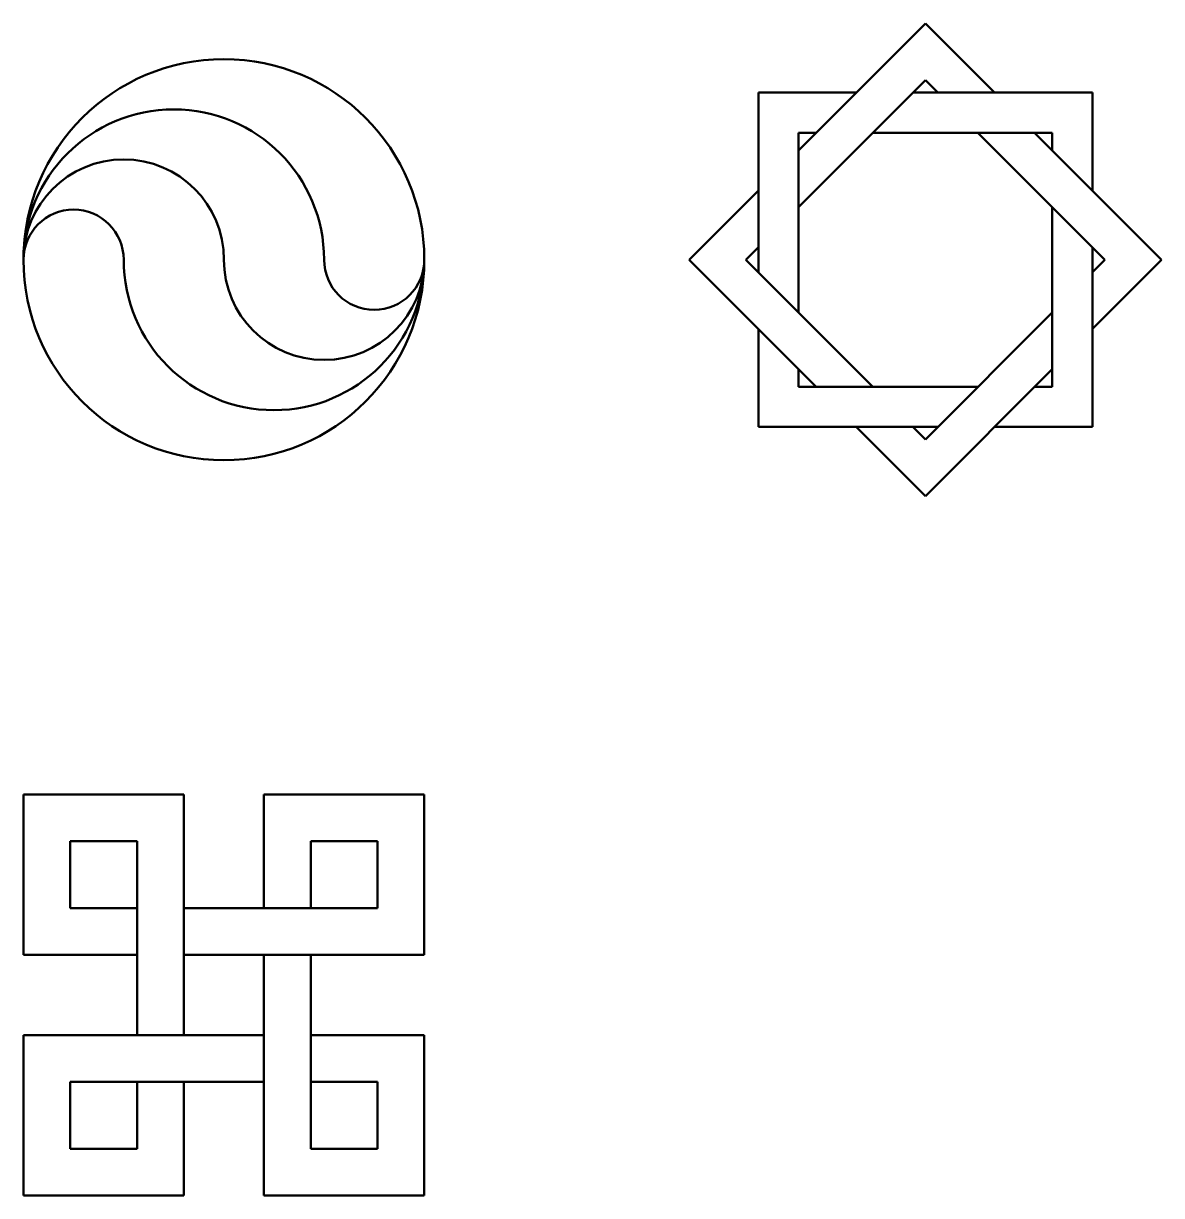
# Model space of a CAD drawing. Header units: millimetres. Extents: x 616 to 786, y -64 to 112.
import ezdxf

# ---------------------------------------------------------------- set-up
doc = ezdxf.new("R2010")
doc.units = ezdxf.units.MM
doc.layers.add('Contornos Visibles', color=7, linetype='Continuous', lineweight=50, true_color=0xffffff)

msp = doc.modelspace()

# ---------------------------------------------------------------- linework, layer by layer
at = {"layer": 'Contornos Visibles'}
for p, q in [((750.95, 111.84), (731.95, 92.84)), ((761.3, 101.49), (750.95, 111.84)), ((750.95, 103.36), (731.95, 84.36)), ((752.82, 101.49), (750.95, 103.36)), ((740.59, 101.49), (725.95, 101.49)), ((725.95, 101.49), (725.95, 74.61)), ((775.95, 101.49), (749.08, 101.49)), ((775.95, 86.84), (775.95, 101.49)), ((731.95, 95.49), (731.95, 68.61)), ((734.59, 95.49), (731.95, 95.49)), ((769.95, 95.49), (743.08, 95.49)), ((777.82, 76.49), (758.82, 95.49)), ((786.3, 76.49), (767.3, 95.49)), ((769.95, 92.84), (769.95, 95.49)), ((725.95, 86.84), (715.59, 76.49)), ((769.95, 57.49), (769.95, 84.36)), ((725.95, 78.36), (724.08, 76.49)), ((775.95, 51.49), (775.95, 78.36)), ((715.59, 76.49), (734.59, 57.49)), ((724.08, 76.49), (743.08, 57.49)), ((775.95, 66.13), (786.3, 76.49)), ((775.95, 74.61), (777.82, 76.49)), ((750.95, 49.61), (769.95, 68.61)), ((725.95, 66.13), (725.95, 51.49)), ((731.95, 60.13), (731.95, 57.49)), ((750.95, 41.13), (769.95, 60.13)), ((731.95, 57.49), (758.82, 57.49)), ((767.3, 57.49), (769.95, 57.49)), ((725.95, 51.49), (752.82, 51.49)), ((740.59, 51.49), (750.95, 41.13)), ((749.08, 51.49), (750.95, 49.61)), ((761.3, 51.49), (775.95, 51.49)), ((639.95, -3.51), (615.95, -3.51)), ((615.95, -3.51), (615.95, -27.51)), ((639.95, -39.51), (639.95, -3.51)), ((651.95, -3.51), (651.95, -20.51)), ((675.95, -3.51), (651.95, -3.51)), ((675.95, -27.51), (675.95, -3.51)), ((632.95, -10.51), (622.95, -10.51)), ((622.95, -10.51), (622.95, -20.51)), ((632.95, -20.51), (632.95, -10.51)), ((658.95, -10.51), (658.95, -20.51)), ((668.95, -10.51), (658.95, -10.51)), ((668.95, -20.51), (668.95, -10.51)), ((622.95, -20.51), (632.95, -20.51)), ((632.95, -39.51), (632.95, -20.51)), ((639.95, -20.51), (658.95, -20.51)), ((658.95, -20.51), (668.95, -20.51)), ((615.95, -27.51), (632.95, -27.51)), ((639.95, -27.51), (675.95, -27.51)), ((651.95, -27.51), (651.95, -63.51)), ((658.95, -27.51), (658.95, -46.51)), ((651.95, -39.51), (615.95, -39.51)), ((615.95, -39.51), (615.95, -63.51)), ((675.95, -39.51), (658.95, -39.51)), ((675.95, -63.51), (675.95, -39.51)), ((632.95, -46.51), (622.95, -46.51)), ((622.95, -46.51), (622.95, -56.51)), ((632.95, -56.51), (632.95, -46.51)), ((651.95, -46.51), (632.95, -46.51)), ((639.95, -63.51), (639.95, -46.51)), ((668.95, -46.51), (658.95, -46.51)), ((658.95, -46.51), (658.95, -56.51)), ((668.95, -56.51), (668.95, -46.51)), ((622.95, -56.51), (632.95, -56.51)), ((658.95, -56.51), (668.95, -56.51)), ((615.95, -63.51), (639.95, -63.51)), ((651.95, -63.51), (675.95, -63.51))]:
    msp.add_line(p, q, dxfattribs=at)
msp.add_circle((645.95, 76.49), 30, dxfattribs=at)
for centre, radius, start, end in [((638.45, 76.49), 22.5, 0, 180), ((630.95, 76.49), 15, 0, 180), ((623.45, 76.49), 7.5, 0, 180), ((653.45, 76.49), 22.5, 180, 0), ((660.95, 76.49), 15, 180, 0), ((668.45, 76.49), 7.5, 180, 0)]:
    msp.add_arc(centre, radius, start, end, dxfattribs=at)

doc.saveas('drawing.dxf')
